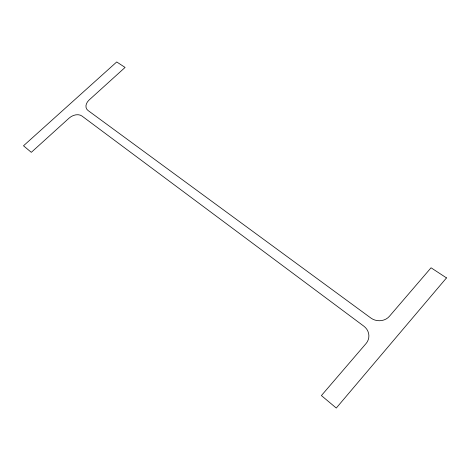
<?xml version="1.0" encoding="UTF-8"?>
<svg xmlns="http://www.w3.org/2000/svg" width="470" height="470" viewBox="0 0 470 470"><rect width="100%" height="100%" fill="white"/><g stroke="black" fill="none" stroke-linecap="round" stroke-linejoin="round"><path stroke-width="0.7" d="M446.5 277.899L336.279 408.048L321.404 395.57L366.06 343.535A13.231 12.314 7.7 0 0 363.809 326.145L81.974 116.043A9.758 7.032 -30 0 0 69.155 118.07L31.308 152.339L23.5 145.788L116.719 61.952L125.085 67.433L89.159 99.963A9.647 6.921 -28.2 0 0 88.049 110.515L370.853 318.014A13.184 11.915 7.2 0 0 389.436 316.287L431.055 267.788L446.5 277.899"/></g></svg>
